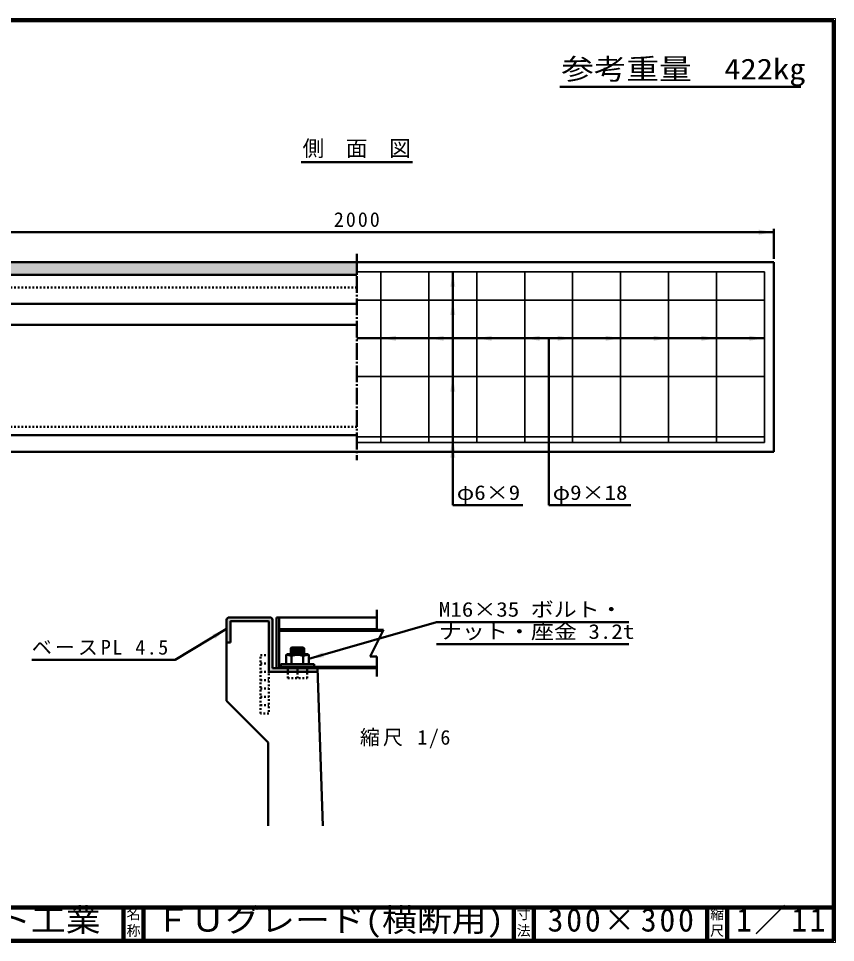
# Model space of a CAD drawing. Units: millimetres, scale not verified, with parts at other scales. Extents: x 100 to 4105, y 100 to 2870.
# Drawn here: x 1655 to 4105, y 100 to 2870 of the extents above; entities that cross this region are included whole.
import ezdxf
from ezdxf.enums import TextEntityAlignment as Align

# ---------------------------------------------------------------- set-up
doc = ezdxf.new("R2010")
doc.units = ezdxf.units.MM
doc.header["$LTSCALE"] = 5
doc.linetypes.add('USER1', pattern=[2.2, 1, -1.2])
doc.linetypes.add('USER2', pattern=[13.4, 10, -1.2, 1, -1.2])
doc.layers.add('V-nasSTD', color=7, linetype='Continuous', lineweight=50)
doc.styles.add('ＭＳ ゴシック', font='')
doc.styles.get('ＭＳ ゴシック').set_extended_font_data('MS Gothic')

msp = doc.modelspace()

# ---------------------------------------------------------------- hatches: boundary and pattern name
at = {"layer": 'V-nasSTD'}
for points in [[(3874.869, 2221.908), (3919.869, 2229.408), (3874.869, 2236.908)], [(1419.869, 2139.408), (1419.869, 2101.908), (2669.869, 2101.908), (2669.869, 2139.408)], [(2949.874, 2065.763), (2957.374, 2110.763), (2964.874, 2065.763)], [(2949.874, 1981.006), (2957.374, 2026.006), (2964.874, 1981.006)], [(2786.744, 1903.822), (2741.744, 1911.322), (2786.744, 1918.822)], [(2930.494, 1903.822), (2885.494, 1911.322), (2930.494, 1918.822)], [(3074.244, 1903.822), (3029.244, 1911.322), (3074.244, 1918.822)], [(3217.994, 1903.822), (3172.994, 1911.322), (3217.994, 1918.822)], [(3271.744, 1918.822), (3316.744, 1911.322), (3271.744, 1903.822)], [(3415.494, 1918.822), (3460.494, 1911.322), (3415.494, 1903.822)], [(3559.244, 1918.822), (3604.244, 1911.322), (3559.244, 1903.822)], [(3702.994, 1918.822), (3747.994, 1911.322), (3702.994, 1903.822)], [(3846.744, 1918.822), (3891.744, 1911.322), (3846.744, 1903.822)], [(2949.874, 1751.638), (2957.374, 1796.638), (2964.874, 1751.638)], [(2949.874, 1570.457), (2957.374, 1615.457), (2964.874, 1570.457)], [(2949.874, 1553.658), (2957.374, 1598.658), (2964.874, 1553.658)], [(2290.46, 999.799), (2279.21, 999.799), (2279.21, 1066.987, -0.41421), (2287.022, 1074.799), (2408.897, 1074.799, -0.41421), (2416.71, 1066.987), (2416.71, 922.299), (2551.71, 922.299), (2552.08, 911.062), (2551.71, 911.049), (2405.46, 911.049), (2405.46, 1062.768, 0.41421), (2404.678, 1063.549), (2291.241, 1063.549, 0.41421), (2290.46, 1062.768)], [(2244.562, 1010.4), (2236.81, 1023.242), (2279.21, 1040.079)], [(2570.775, 955.394), (2525.46, 950.124), (2566.616, 969.806)]]:
    msp.add_hatch(color=256, dxfattribs=at).paths.add_polyline_path(points)

# ---------------------------------------------------------------- linework, layer by layer
at = {"layer": 'V-nasSTD', "lineweight": 100}
for p, q in [((4100, 2865), (105, 2865)), ((4100, 105), (4100, 2865)), ((105, 205), (4100, 205)), ((1970, 205), (1970, 105)), ((2030, 205), (2030, 105)), ((3140, 205), (3140, 105)), ((3200, 205), (3200, 105)), ((3720, 205), (3720, 105)), ((3780, 205), (3780, 105)), ((105, 105), (4100, 105))]:
    msp.add_line(p, q, dxfattribs=at)
at = {"layer": 'V-nasSTD'}
for p, q in [((3278.536, 2664.753), (4000.536, 2664.753)), ((2502.869, 2439.408), (2836.869, 2439.408)), ((3919.869, 2229.408), (1419.869, 2229.408)), ((3919.869, 2239.408), (3919.869, 2149.408)), ((3919.869, 2139.408), (1419.869, 2139.408)), ((2669.869, 2139.408), (1419.869, 2139.408)), ((2669.869, 2101.908), (2669.869, 2139.408)), ((3919.869, 1570.658), (3919.869, 2139.408)), ((2957.374, 2110.763), (2957.374, 1410.763)), ((1419.869, 2101.908), (2669.869, 2101.908)), ((1419.869, 2101.908), (2669.869, 2101.908)), ((2669.869, 2014.408), (1419.869, 2014.408)), ((2669.869, 1951.908), (1419.869, 1951.908)), ((3891.744, 1911.322), (2669.869, 1911.322)), ((3244.869, 1911.322), (3244.869, 1410.763)), ((2669.869, 1620.658), (1419.869, 1620.658)), ((1419.869, 1570.658), (3919.869, 1570.658)), ((2957.374, 1410.763), (3167.374, 1410.763)), ((3244.869, 1410.763), (3490.869, 1410.763)), ((2729.21, 1097.299), (2729.21, 1037.299)), ((2279.21, 999.799), (2279.21, 1066.987)), ((2408.897, 1074.799), (2287.022, 1074.799)), ((2287.022, 1074.799), (2408.897, 1074.799)), ((2290.46, 1062.768), (2290.46, 999.799)), ((2290.46, 1062.768), (2290.46, 999.799)), ((2404.678, 1063.549), (2291.241, 1063.549)), ((2404.678, 1063.549), (2291.241, 1063.549)), ((2405.46, 1062.768), (2405.46, 911.049)), ((2405.46, 911.049), (2405.46, 1062.768)), ((2416.71, 1066.987), (2416.71, 922.299)), ((2416.71, 1066.987), (2416.71, 922.299)), ((2429.21, 1074.799), (2429.21, 922.299)), ((2729.21, 1074.799), (2429.21, 1074.799)), ((2436.71, 1074.799), (2436.71, 922.299)), ((2908.655, 1060.696), (2525.46, 950.124)), ((2908.655, 1060.696), (3485.655, 1060.696)), ((2125.115, 947.047), (2279.21, 1040.079)), ((2729.21, 1039.299), (2436.71, 1039.299)), ((2747.96, 1034.799), (2436.71, 1034.799)), ((2749.21, 1037.299), (2709.21, 957.299)), ((2749.21, 1037.299), (2729.21, 1037.299)), ((2279.21, 999.799), (2279.21, 824.799)), ((2290.46, 999.799), (2279.21, 999.799)), ((2290.46, 999.799), (2279.21, 999.799)), ((2474.21, 984.799), (2471.71, 982.299)), ((2471.71, 964.799), (2471.71, 982.299)), ((2471.71, 980.498), (2511.71, 979.101)), ((2471.71, 975.498), (2511.71, 974.101)), ((2471.71, 970.498), (2511.71, 969.101)), ((2474.21, 984.799), (2509.21, 984.799)), ((2509.21, 984.799), (2511.71, 982.299)), ((2511.71, 982.299), (2511.71, 964.799)), ((2908.655, 994.339), (3485.655, 994.339)), ((1695.115, 947.047), (2125.115, 947.047)), ((2460.46, 964.799), (2457.96, 962.299)), ((2457.96, 962.299), (2457.96, 934.799)), ((2460.46, 964.799), (2522.96, 964.799)), ((2471.71, 965.498), (2491.71, 964.799)), ((2474.21, 959.818), (2474.21, 934.799)), ((2509.21, 959.812), (2509.21, 934.799)), ((2522.96, 964.799), (2525.46, 962.299)), ((2525.46, 962.299), (2525.46, 934.799)), ((2729.21, 957.299), (2709.21, 957.299)), ((2729.21, 957.299), (2729.21, 897.299)), ((2551.71, 922.299), (2416.71, 922.299)), ((2729.21, 922.299), (2416.71, 922.299)), ((2416.71, 922.299), (2551.71, 922.299)), ((2729.21, 926.799), (2436.71, 926.799)), ((2441.71, 934.799), (2541.71, 934.799)), ((2441.71, 934.799), (2441.71, 926.799)), ((2510.585, 934.799), (2470.585, 934.799)), ((2541.71, 934.799), (2541.71, 926.799)), ((2551.71, 922.299), (2567.271, 449.799)), ((2551.71, 922.299), (2552.08, 911.062)), ((2551.71, 911.049), (2405.46, 911.049)), ((2551.71, 911.049), (2405.46, 911.049)), ((2552.08, 911.062), (2551.71, 911.049)), ((2279.21, 824.799), (2404.21, 699.799)), ((2404.21, 699.799), (2404.21, 449.799))]:
    msp.add_line(p, q, dxfattribs=at)
at = {"layer": 'V-nasSTD', "linetype": 'USER2'}
msp.add_line((2669.869, 2164.408), (2669.869, 1545.658), dxfattribs=at)
at = {"layer": 'V-nasSTD', "lineweight": 35}
for p, q in [((3891.744, 2110.763), (2669.869, 2110.763)), ((2741.744, 2110.763), (2741.744, 1598.658)), ((2885.494, 2110.763), (2885.494, 1598.658)), ((3029.244, 2110.763), (3029.244, 1598.658)), ((3172.994, 2110.763), (3172.994, 1598.658)), ((3316.744, 2110.763), (3316.744, 1598.658)), ((3460.494, 2110.763), (3460.494, 1598.658)), ((3604.244, 2110.763), (3604.244, 1598.658)), ((3747.994, 2110.763), (3747.994, 1598.658)), ((3891.744, 2110.763), (3891.744, 1598.658)), ((3891.744, 2026.006), (2669.869, 2026.006)), ((3891.744, 1796.638), (2669.869, 1796.638)), ((3891.744, 1615.457), (2669.869, 1615.457)), ((3891.744, 1598.658), (2669.869, 1598.658))]:
    msp.add_line(p, q, dxfattribs=at)
at = {"layer": 'V-nasSTD', "linetype": 'USER1'}
for p, q in [((2669.869, 2063.158), (1419.869, 2063.158)), ((2669.869, 1645.658), (1419.869, 1645.658)), ((2380.46, 786.049), (2380.46, 961.049)), ((2380.46, 961.049), (2405.46, 961.049)), ((2405.46, 961.049), (2405.46, 786.049)), ((2380.46, 936.049), (2405.46, 936.049)), ((2462.96, 892.299), (2462.96, 922.299)), ((2491.71, 892.299), (2491.71, 922.299)), ((2520.46, 892.299), (2520.46, 922.299)), ((2380.46, 911.049), (2405.46, 911.049)), ((2462.96, 892.299), (2520.46, 892.299)), ((2380.46, 886.049), (2405.46, 886.049)), ((2380.46, 861.049), (2405.46, 861.049)), ((2380.46, 836.049), (2405.46, 836.049)), ((2380.46, 811.049), (2405.46, 811.049)), ((2405.46, 786.049), (2380.46, 786.049))]:
    msp.add_line(p, q, dxfattribs=at)
at = {"layer": 'V-nasSTD', "lineweight": 13}
msp.add_lwpolyline([(100, 100), (100, 2870), (4105, 2870), (4105, 100)], close=True, dxfattribs=at)
at = {"layer": 'V-nasSTD'}
for centre, radius, start, end in [((2287.022, 1066.987), 7.812, 90, 180), ((2287.022, 1066.987), 7.812, 90, 180), ((2291.241, 1062.768), 0.781, 90, 180), ((2291.241, 1062.768), 0.781, 90, 180), ((2404.678, 1062.768), 0.781, 360, 90), ((2404.678, 1062.768), 0.781, 0, 90), ((2408.897, 1066.987), 7.812, 0, 90), ((2408.897, 1066.987), 7.812, 0, 90), ((2456.73, 899.812), 62.5, 73.75963, 88.87293), ((2491.71, 899.812), 62.5, 73.7398, 106.2602), ((2526.71, 899.812), 62.5, 91.14598, 106.2602)]:
    msp.add_arc(centre, radius, start, end, dxfattribs=at)

# ---------------------------------------------------------------- texts
at = {"layer": 'V-nasSTD', "style": 'ＭＳ ゴシック'}
for s, height, width, p in [('参考重量\u3000422kg', 62.32, 1.15, (3282.536, 2749.753)), ('φ6×9', 43.99, 1.15, (2969.374, 1470.763)), ('φ9×18', 43.99, 1.15, (3256.869, 1470.763)), ('M16×35 ボルト・', 43.99, 1.15, (2915.655, 1120.696)), ('ナット・座金 3.2t', 43.99, 1.15, (2915.655, 1054.339)), ('株式会社船生コンクリート工業', 69.65, 1.1, (438.279, 202.55)), ('ＦＵグレード(横断用)', 69.65, 1.1, (2066.092, 202.47))]:
    msp.add_text(s, height=height, dxfattribs=dict(at, width=width)).set_placement(p, align=Align.TOP_LEFT)
for s, height, p in [('側\u3000面\u3000図', 47.65, (2506.865, 2504.408)), ('名', 30.79, (1978.982, 200.999)), ('寸', 30.79, (3148.982, 200.999)), ('縮', 30.79, (3728.982, 200.999)), ('称', 30.79, (1978.976, 151.01)), ('法', 30.79, (3148.976, 151.01)), ('尺', 30.79, (3728.976, 151.01))]:
    msp.add_text(s, height=height, dxfattribs=at).set_placement(p, align=Align.TOP_LEFT)
at = {"layer": 'V-nasSTD', "attachment_point": 1, "style": 'ＭＳ ゴシック'}
for s, insert, char_height in [('\\T1.2;2000', (2600.763, 2289.408), 43.99), ('\\T1.15;ベースPL\\~4.5', (1695.115, 1007.047), 43.99), ('\\T1.15;縮尺\\~1/6', (2678.852, 737.093), 43.99), ('\\T1.18;300×300', (3241.581, 202.508), 69.65), ('\\T1.16;1／11', (3807.033, 202.582), 69.65)]:
    msp.add_mtext(s, dxfattribs=dict(at, insert=insert, char_height=char_height))

doc.saveas('drawing.dxf')
